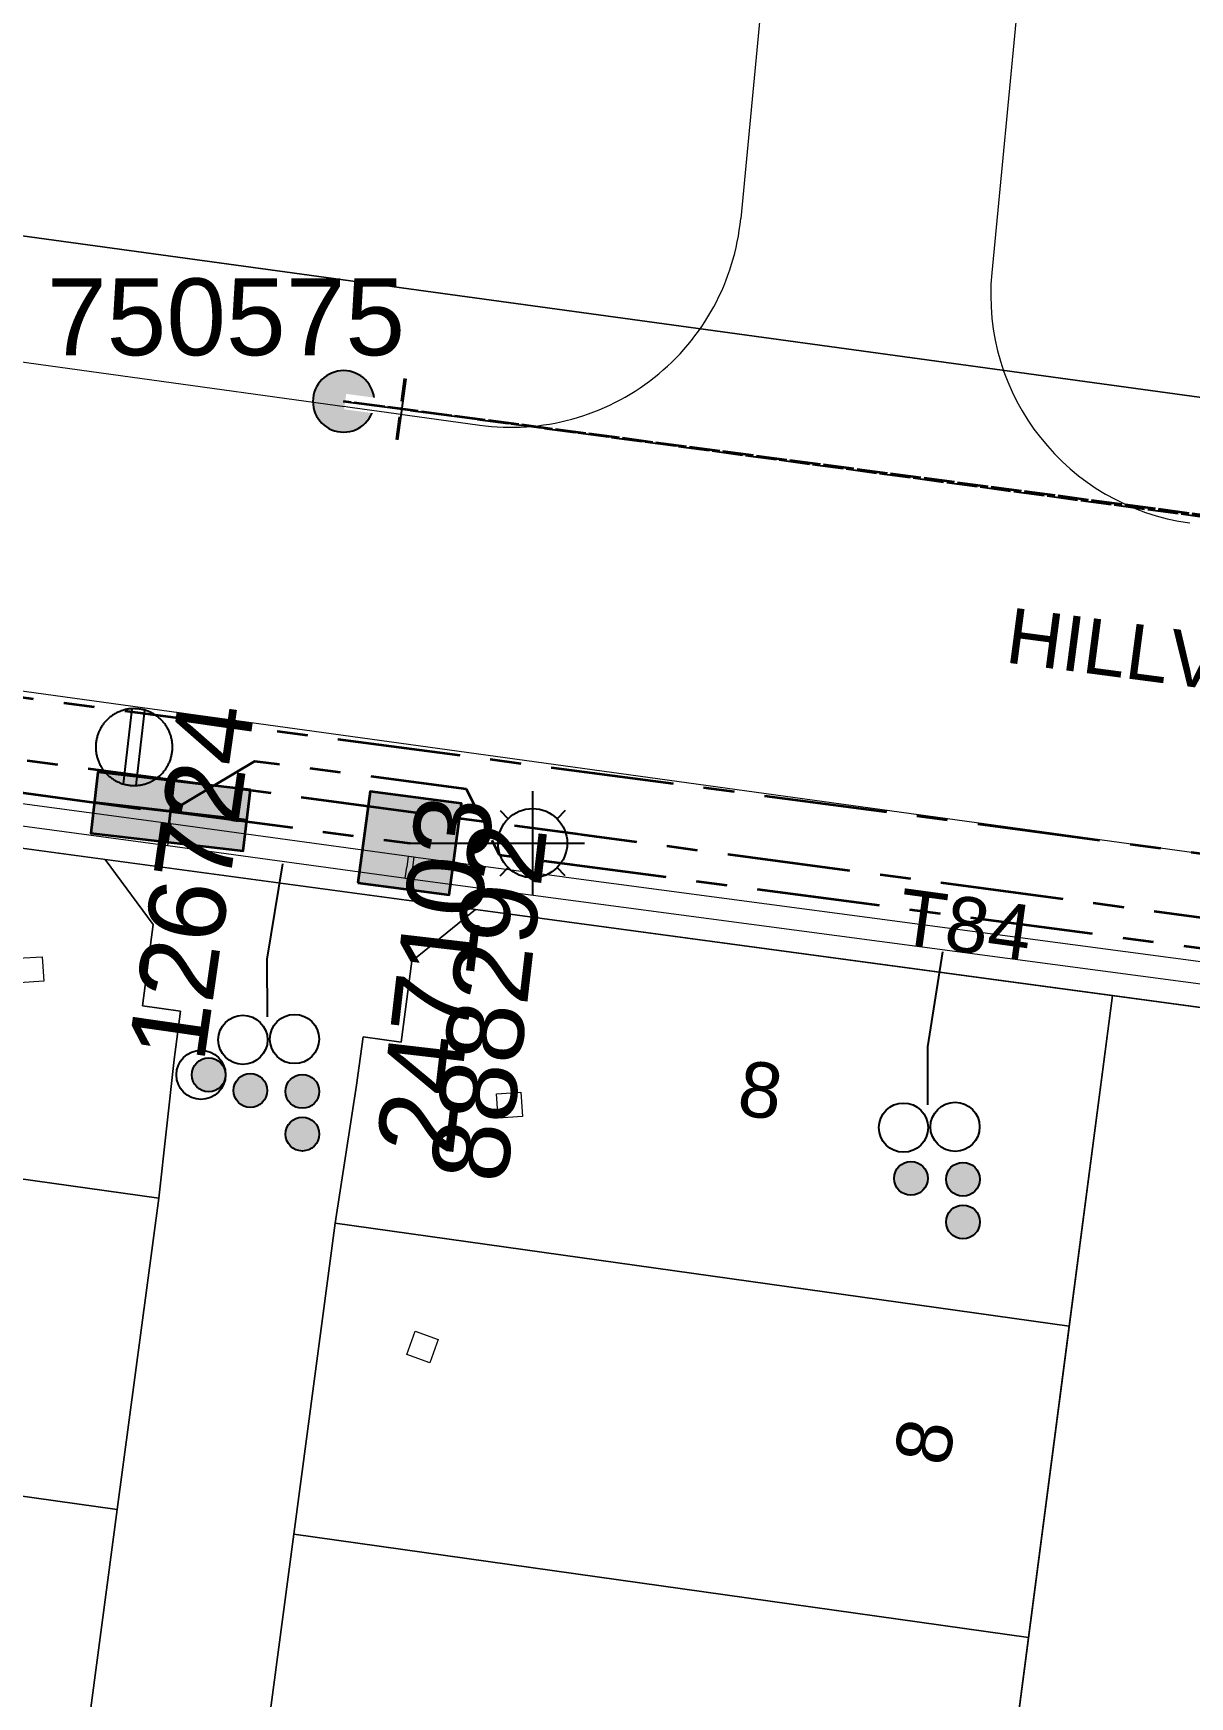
# Model space of a CAD drawing. Header units: metres. Extents: x 308278 to 310511, y 6271134 to 6272874.
# Drawn here: x 309061.9 to 309099.5, y 6271757.7 to 6271811.8 of the extents above; entities that cross this region are included whole.
import ezdxf
from ezdxf.enums import TextEntityAlignment as Align

# ---------------------------------------------------------------- set-up
doc = ezdxf.new("R2010")
doc.units = ezdxf.units.M
doc.set_wipeout_variables(frame=1)
for name, pattern in [('Cable Exist OH', [1, 1, 0]), ('Cable Exist UG', [7, 4, -1, 1, -1]), ('DOT', [6.35, 0, -6.35]), ('PHANTOMX2', [6.6, 3, -0.75, 0.2, -0.75, 0.2, -0.75, 0.2, -0.75])]:
    doc.linetypes.add(name, pattern=pattern)
doc.layers.get('0').update_dxf_attribs({"color": 6})
for name, color, linetype, lineweight in [('_User Miscellaneous1', 30, 'Continuous', 13), ('_User_HV_Exist', 1, 'Continuous', 35), ('_User_LV_Exist', 5, 'Continuous', 35), ('_User_SL_Exist', 4, 'Continuous', 35), ('Cadastre Land Parcels_SP_EXT', 118, 'Continuous', 15), ('Cadastre Roads_SP_EXT', 218, 'Continuous', 15), ('Mains_HV_EXT', 13, 'Continuous', 25), ('Mains_LV_EXT', 163, 'Continuous', 25), ('Mains_LV_SL_EXT', 135, 'Continuous', 25), ('Mains_SL_EXT', 131, 'Continuous', 25), ('Services_SP_EXT', 42, 'PHANTOMX2', 20)]:
    doc.layers.add(name, color=color, linetype=linetype, lineweight=lineweight)
doc.layers.add('Cadastre Roads_SP_NEW', color=214, linetype='Continuous', lineweight=15, transparency=0.8)
for name, color, linetype in [('Duct_SP_EXT', 30, 'Continuous'), ('Equip_LV_EXT', 7, 'Continuous'), ('Equip_SP_SL_EXT', 7, 'Continuous'), ('SupportsOH_SP_TR_HV_LV_SL_EXT', 7, 'Continuous'), ('SupportsUG_SP_LV_EXT', 7, 'Continuous'), ('SupportsUG_SP_LV_SL_EXT', 7, 'Continuous')]:
    doc.layers.add(name, color=color, linetype=linetype)
doc.styles.add('COLUMN_LABEL', font='arial.ttf', dxfattribs={"height": 2})
doc.styles.add('iecARIAL', font='arial.ttf', dxfattribs={"height": 2})
doc.styles.add('POLE_LABEL', font='arial.ttf', dxfattribs={"height": 2})
doc.styles.add('SL_LABEL', font='arial.ttf', dxfattribs={"height": 2})
doc.styles.get("Standard").update_dxf_attribs({"font": 'arial.ttf'})

# ---------------------------------------------------------------- blocks, each defined once
blk = doc.blocks.new('COLUMN_EXT')
blk.add_hatch(color=256).paths.add_polyline_path([(1.5, -1.5), (1.5, 1.5), (-1.5, 1.5), (-1.5, -1.5)])
blk.add_lwpolyline([(1.5, 1.5), (-1.5, 1.5), (-1.5, -1.5), (1.5, -1.5)], close=True)
at = {"flags": 1}
blk.add_attdef('Z', (-1.813, 2.351), '', height=0.2, rotation=180, dxfattribs=at)
at = {"flags": 9}
for tag, p in [('STREETNAME', (-1.813, 1.6)), ('SUBURB', (-1.813, 1.8)), ('NOTES', (-1.813, 2)), ('LOCATION', (-1.813, 1.4)), ('LEGEND', (-1.813, 1.2)), ('USAGE', (-1.813, 1)), ('COLUMN_TYPE', (-1.813, 0.4)), ('OWNED_BY', (-1.813, 0.6)), ('STATE', (-1.813, 0.8))]:
    blk.add_attdef(tag, text='', height=0.2, rotation=180, dxfattribs=at).set_placement(p, align=Align.MIDDLE_LEFT)
for tag, style, p in [('STRUCTURE_PLANT_NUMBER', 'POLE_LABEL', (-1.813, -0.031)), ('STREET_CODE', 'COLUMN_LABEL', (-1.813, 0.2))]:
    blk.add_attdef(tag, text='', height=0.2, rotation=180, dxfattribs=dict(at, style=style)).set_placement(p, align=Align.MIDDLE_LEFT)
at = {"style": 'COLUMN_LABEL', "width": 0.9, "flags": 8}
blk.add_attdef('ASSET_NUM', text='', height=2, rotation=270, dxfattribs=at).set_placement((2, -4), align=Align.MIDDLE_LEFT)
blk = doc.blocks.new('PILLAR_EXT')
blk.add_hatch(color=256).paths.add_polyline_path([(-2.5, 1), (-2.5, -1), (2.5, -1), (2.5, 1)])
for p, q in [((0, 1), (0, -1)), ((-2.5, 0), (2.5, 0))]:
    blk.add_line(p, q)
at = {"ltscale": 10}
blk.add_line((2.5, 0), (-2.5, 0), dxfattribs=at)
blk.add_lwpolyline([(-2.5, -1), (-1.25, -1), (1.25, -1), (2.5, -1), (2.5, 1), (-2.5, 1)], close=True)
at = {"width": 0.9, "flags": 8}
blk.add_attdef('ASSET_NUM', text='', height=2, rotation=90, dxfattribs=at).set_placement((-2, 4), align=Align.MIDDLE_LEFT)
for tag, p, flags in [('OWNED_BY', (0, -0.2), 9), ('STATE', (0, -0.4), 9), ('SUPPORT_TYPE', (0, -0.6), 9), ('USAGE', (0, -0.8), 9), ('LEGEND', (0, -1), 9), ('LOCATION', (0, -1.2), 9), ('STREETNAME', (0, -1.8), 9), ('NOTES', (0, -1.4), 9), ('PARENT', (0, -1.6), 9), ('SUBURB', (0, -2), 1)]:
    blk.add_attdef(tag, p, '', height=0.2, dxfattribs=dict(flags=flags))
blk = doc.blocks.new('DUCT_EXT')
blk.add_circle((0, 0.8), 0.8)
at = {"flags": 1}
blk.add_attdef('Z', (0, 0), '', height=0.2, dxfattribs=at)
at = {"flags": 9}
for tag, p in [('DUCT_CODE', (0, 0)), ('XSECT_TYPE', (0, -0.2)), ('STATE', (0, -0.6)), ('FB_REFERENCE', (0, -0.4)), ('NOTES', (0, -0.8))]:
    blk.add_attdef(tag, text='', height=0.2, dxfattribs=at).set_placement(p, align=Align.MIDDLE_LEFT)
blk = doc.blocks.new('*U479')
at = {"transparency": 33554687, "flags": 9}
for tag, p in [('LRATECODE', (-7.4, 0)), ('LOUTREACHVOCAB', (-7.2, 0)), ('LOUTREACH', (-7, 0)), ('LANTNUMBER', (-6.6, 0)), ('LNEW', (-6.4, 0)), ('LMASTVOCAB', (-6.2, 0)), ('LMAST', (-6, 0)), ('LLAMPVOCAB', (-5.8, 0)), ('LLAMP', (-5.6, 0)), ('LEXIST', (-5.4, 0)), ('LCHARGE3PERCENT', (-5.2, 0)), ('LCHARGE3', (-5, 0)), ('LCHARGE2PERCENT', (-4.8, 0)), ('LCHARGE2', (-4.6, 0)), ('LCHARGE1PERCENT', (-4.4, 0)), ('LCHARGE1', (-4.2, 0)), ('LCATEGORY', (-4, 0)), ('LBRACKETVOCAB', (-3.8, 0)), ('LBRACKET', (-3.6, 0)), ('LKINGHEIGHT', (-3.4, 0)), ('CREPLACE', (-3.2, 0)), ('CREMOVE', (-3, 0)), ('CNUMBER', (-2.8, 0)), ('CNEW', (-2.6, 0)), ('CEXIST', (-2.4, 0)), ('USAGE', (-2.2, 0)), ('STATE', (-2, 0)), ('OWNED_BY', (-1.8, 0)), ('ORIENTATION', (-1.6, 0)), ('OPERATING_VOLTAGE', (-1.4, 0)), ('NO_PHASES', (-1.2, 0)), ('LANTERN_TYPE', (-1, 0)), ('LANTERN_PURPOSE', (-0.8, 0)), ('CONTROL_TYPE', (-0.6, 0)), ('CONSTRUCTED_VOLTAGE', (-0.4, 0))]:
    blk.add_attdef(tag, text='', height=0.001, rotation=270, dxfattribs=at).set_placement(p, align=Align.MIDDLE_LEFT)
at = {"transparency": 33554687, "style": 'SL_LABEL', "flags": 9}
blk.add_attdef('STREET_CODE', text='', height=0.001, rotation=270, dxfattribs=at).set_placement((0.001, 0), align=Align.MIDDLE_LEFT)
at = {"transparency": 33554687, "flags": 1}
blk.add_attdef('Z', (0, 0), '', height=0.001, rotation=270, dxfattribs=at)
at = {"transparency": 33554687, "width": 0.9}
blk.add_attdef('LNUMBER', text='', height=1, dxfattribs=at).set_placement((7, -1), align=Align.MIDDLE_LEFT)
at = {"transparency": 33554687, "flags": 9}
for tag, p in [('LREMOVE', (0, -7.6)), ('LREPLACE', (0, -7.8)), ('LTYPE', (0, -8)), ('LTYPEVOCAB', (0, -8.2)), ('LEGEND', (0, -8.4)), ('SUBURB', (0, -8.6)), ('STREETNAME', (0, -8.8)), ('LOCATION', (0, -9)), ('NOTES', (0, -9.2)), ('MAINTAINED_BY', (0, -9.863))]:
    blk.add_attdef(tag, text='', height=0.001, dxfattribs=at).set_placement(p, align=Align.MIDDLE_LEFT)
blk.add_attdef('OPERATED_BY', (0, -9.607), '', height=0.001, dxfattribs=at)
at = {"linetype": 'DOT', "transparency": 33554687}
blk.add_wipeout([(5.688, 0), (5.061, -1.061), (4, -1.688), (2.939, -1.061), (2.313, 0), (2.939, 1.061), (4, 1.687), (5.061, 1.061)], dxfattribs=at)
at = {"transparency": 33554687}
for p, q in [((4, 1.687), (4, 0)), ((2.939, 1.061), (3.205, 0.795)), ((5.061, 1.061), (4.795, 0.795)), ((0, 0), (4, 0)), ((4, 0), (5.688, 0)), ((4, 0), (4, -1.688)), ((2.939, -1.061), (3.205, -0.795)), ((5.061, -1.061), (4.795, -0.795))]:
    blk.add_line(p, q, dxfattribs=at)
blk.add_circle((4, 0), 1.125, dxfattribs=at)
blk = doc.blocks.new('CCP_EXT')
at = {"flags": 9}
for tag, p in [('OWNED_BY', (0, -1)), ('USAGE', (0, -1.2)), ('LEGEND', (0, -1.4)), ('LIFE_SUPPORT', (0, -1.6)), ('STATE', (0, -1.8)), ('NOTES', (0, -2))]:
    blk.add_attdef(tag, text='', height=0.2, dxfattribs=at).set_placement(p, align=Align.MIDDLE_LEFT)
at = {"transparency": 33554687}
blk.add_wipeout([(0, 0.566), (0.566, 0), (0, -0.566), (-0.566, 0)], dxfattribs=at)
blk.add_lwpolyline([(-0.566, 0), (0, 0.566), (0.566, 0), (0, -0.566), (-0.566, 0)])
at = {"flags": 1}
blk.add_attdef('Z', (0, 0), '', height=0.2, dxfattribs=at)
at = {"flags": 9}
for tag, p in [('CCP_TYPE', (0, 0)), ('OPERATING_VOLTAGE', (0, -0.6)), ('CONSTRUCTED_VOLTAGE', (0, -0.2)), ('NO_PHASES', (0, -0.4)), ('ORIENTATION', (0, -0.8))]:
    blk.add_attdef(tag, text='', height=0.2, dxfattribs=at).set_placement(p, align=Align.MIDDLE_LEFT)
blk = doc.blocks.new('POLE_EXT')
blk.add_hatch(color=256).paths.add_polyline_path([(-1, 0, 1), (1, 0, 1)])
blk.add_lwpolyline([(-1, 0, 1), (1, 0, 1)], format="xyb", close=True)
at = {"flags": 8}
blk.add_attdef('pNumber', text='', height=2, dxfattribs=at).set_placement((2.5, 2.5), align=Align.MIDDLE_CENTER)
at = {"style": 'POLE_LABEL', "flags": 9}
for tag, p in [('STRUCTURE_PLANT_NUMBER', (1.355, 0.028)), ('STREET_CODE', (1.355, -0.2))]:
    blk.add_attdef(tag, text='', height=0.2, dxfattribs=at).set_placement(p, align=Align.MIDDLE_LEFT)
at = {"flags": 9}
for tag, p in [('OWNED_BY', (1.355, -0.4)), ('PARENT', (1.355, -0.6)), ('SPECIAL_USE', (1.355, -0.8)), ('STATE', (1.355, -1)), ('cLV', (1.355, -1.4)), ('hDepth', (1.355, -1.6)), ('USAGE', (1.355, -1.2)), ('cHV', (1.355, -2)), ('hDia', (1.355, -1.8)), ('LBRACKET', (1.355, -2.2)), ('LExisting', (1.355, -2.4)), ('LANTNUMBER', (1.355, -2.6)), ('LOther', (1.355, -2.8)), ('LRemove', (1.355, -3)), ('LEGEND', (1.355, -3.2)), ('cLinedev', (1.355, -3.4)), ('pExisting', (1.355, -3.8)), ('LOCATION', (1.355, -3.6)), ('pFooting', (1.355, -4.4)), ('PFNUMBER', (1.355, -4)), ('NEWPFNUMBER', (1.355, -4.2)), ('pNew', (1.355, -4.6)), ('pRelocate', (1.355, -5)), ('pRemove', (1.355, -5.2)), ('pReplace', (1.355, -5.4)), ('cspan', (1.355, -6)), ('pStay', (1.355, -5.6)), ('pType', (1.355, -5.8)), ('STREETNAME', (1.355, -6.2)), ('SUBURB', (1.355, -6.4)), ('OPERATED_BY', (1.355, -7.014)), ('NOTES', (1.355, -6.6)), ('MAINTAINED_BY', (1.355, -6.814))]:
    blk.add_attdef(tag, text='', height=0.2, dxfattribs=at).set_placement(p, align=Align.MIDDLE_LEFT)
at = {"flags": 1}
blk.add_attdef('Z', (1.355, -7.328), '', height=0.2, dxfattribs=at)
blk = doc.blocks.new('LV_UG_LINKS_CLOSED_EXT')
at = {"layer": 'Equip_LV_EXT'}
for tag, flags, p in [('ACTUAL_STATUS', 9, (3, -2)), ('CONSTRUCTED_VOLTAGE', 9, (3, -2.2)), ('OPERATING_VOLTAGE', 9, (3, -2.6)), ('ORIENTATION', 9, (3, -2.8)), ('NO_PHASES', 9, (3, -2.4)), ('STATE', 9, (3, -3)), ('SWITCH_TYPE', 9, (3, -3.2)), ('OWNED_BY', 9, (3, -3.8)), ('USAGE', 9, (3, -3.4)), ('NOTES', 9, (3, -3.6)), ('OPERATED_BY', 9, (3, -4)), ('MAINTAINED_BY', 9, (3, -4.2)), ('NUMBER_OF_PHASES', 9, (3, -4.4)), ('TYPE', 9, (3, -4.6)), ('Z', 1, (3, -4.8))]:
    blk.add_attdef(tag, text='', height=0.2, dxfattribs=dict(at, flags=flags)).set_placement(p, align=Align.MIDDLE_LEFT)
at = {"transparency": 33554687}
blk.add_wipeout([(4, 1.25), (3.969, 1.25), (3.939, 1.248), (3.908, 1.247), (3.877, 1.244), (3.847, 1.241), (3.817, 1.236), (3.786, 1.232), (3.756, 1.226), (3.726, 1.22), (3.696, 1.213), (3.667, 1.205), (3.637, 1.196), (3.608, 1.187), (3.579, 1.177), (3.55, 1.166), (3.522, 1.155), (3.493, 1.143), (3.466, 1.13), (3.438, 1.117), (3.411, 1.102), (3.384, 1.088), (3.357, 1.072), (3.331, 1.056), (3.306, 1.039), (3.28, 1.022), (3.255, 1.004), (3.231, 0.985), (3.207, 0.966), (3.184, 0.947), (3.161, 0.926), (3.138, 0.905), (3.116, 0.884), (3.095, 0.862), (3.074, 0.839), (3.053, 0.816), (3.034, 0.793), (3.015, 0.769), (2.996, 0.745), (2.978, 0.72), (2.961, 0.694), (2.944, 0.669), (2.928, 0.643), (2.912, 0.616), (2.898, 0.589), (2.883, 0.562), (2.87, 0.534), (2.857, 0.507), (2.845, 0.478), (2.834, 0.45), (2.823, 0.421), (2.813, 0.392), (2.804, 0.363), (2.795, 0.333), (2.787, 0.304), (2.78, 0.274), (2.774, 0.244), (2.768, 0.214), (2.764, 0.183), (2.759, 0.153), (2.756, 0.123), (2.753, 0.092), (2.752, 0.061), (2.75, 0.031), (2.75, 0), (2.75, -0.031), (2.752, -0.061), (2.753, -0.092), (2.756, -0.123), (2.759, -0.153), (2.764, -0.183), (2.768, -0.214), (2.774, -0.244), (2.78, -0.274), (2.787, -0.304), (2.795, -0.333), (2.804, -0.363), (2.813, -0.392), (2.823, -0.421), (2.834, -0.45), (2.845, -0.478), (2.857, -0.507), (2.87, -0.534), (2.883, -0.562), (2.898, -0.589), (2.912, -0.616), (2.928, -0.643), (2.944, -0.669), (2.961, -0.694), (2.978, -0.72), (2.996, -0.745), (3.015, -0.769), (3.034, -0.793), (3.053, -0.816), (3.074, -0.839), (3.095, -0.862), (3.116, -0.884), (3.138, -0.905), (3.161, -0.926), (3.184, -0.947), (3.207, -0.966), (3.231, -0.985), (3.255, -1.004), (3.28, -1.022), (3.306, -1.039), (3.331, -1.056), (3.357, -1.072), (3.384, -1.088), (3.411, -1.102), (3.438, -1.117), (3.466, -1.13), (3.493, -1.143), (3.522, -1.155), (3.55, -1.166), (3.579, -1.177), (3.608, -1.187), (3.637, -1.196), (3.667, -1.205), (3.696, -1.213), (3.726, -1.22), (3.756, -1.226), (3.786, -1.232), (3.817, -1.236), (3.847, -1.241), (3.877, -1.244), (3.908, -1.247), (3.939, -1.248), (3.969, -1.25), (4, -1.25), (4.031, -1.25), (4.061, -1.248), (4.092, -1.247), (4.123, -1.244), (4.153, -1.241), (4.183, -1.236), (4.214, -1.232), (4.244, -1.226), (4.274, -1.22), (4.304, -1.213), (4.333, -1.205), (4.363, -1.196), (4.392, -1.187), (4.421, -1.177), (4.45, -1.166), (4.478, -1.155), (4.507, -1.143), (4.534, -1.13), (4.562, -1.117), (4.589, -1.102), (4.616, -1.088), (4.643, -1.072), (4.669, -1.056), (4.694, -1.039), (4.72, -1.022), (4.745, -1.004), (4.769, -0.985), (4.793, -0.966), (4.816, -0.947), (4.839, -0.926), (4.862, -0.905), (4.884, -0.884), (4.905, -0.862), (4.926, -0.839), (4.947, -0.816), (4.966, -0.793), (4.985, -0.769), (5.004, -0.745), (5.022, -0.72), (5.039, -0.694), (5.056, -0.669), (5.072, -0.643), (5.088, -0.616), (5.102, -0.589), (5.117, -0.562), (5.13, -0.534), (5.143, -0.507), (5.155, -0.478), (5.166, -0.45), (5.177, -0.421), (5.187, -0.392), (5.196, -0.363), (5.205, -0.333), (5.213, -0.304), (5.22, -0.274), (5.226, -0.244), (5.232, -0.214), (5.236, -0.183), (5.241, -0.153), (5.244, -0.123), (5.247, -0.092), (5.248, -0.061), (5.25, -0.031), (5.25, 0), (5.25, 0.031), (5.248, 0.061), (5.247, 0.092), (5.244, 0.123), (5.241, 0.153), (5.236, 0.183), (5.232, 0.214), (5.226, 0.244), (5.22, 0.274), (5.213, 0.304), (5.205, 0.333), (5.196, 0.363), (5.187, 0.392), (5.177, 0.421), (5.166, 0.45), (5.155, 0.478), (5.143, 0.507), (5.13, 0.534), (5.117, 0.562), (5.102, 0.589), (5.088, 0.616), (5.072, 0.643), (5.056, 0.669), (5.039, 0.694), (5.022, 0.72), (5.004, 0.745), (4.985, 0.769), (4.966, 0.793), (4.947, 0.816), (4.926, 0.839), (4.905, 0.862), (4.884, 0.884), (4.862, 0.905), (4.839, 0.926), (4.816, 0.947), (4.793, 0.966), (4.769, 0.985), (4.745, 1.004), (4.72, 1.022), (4.694, 1.039), (4.669, 1.056), (4.643, 1.072), (4.616, 1.088), (4.589, 1.102), (4.562, 1.117), (4.534, 1.13), (4.507, 1.143), (4.478, 1.155), (4.45, 1.166), (4.421, 1.177), (4.392, 1.187), (4.363, 1.196), (4.333, 1.205), (4.304, 1.213), (4.274, 1.22), (4.244, 1.226), (4.214, 1.232), (4.183, 1.236), (4.153, 1.241), (4.123, 1.244), (4.092, 1.247), (4.061, 1.248), (4.031, 1.25)], dxfattribs=at).dxf.layer = 'Equip_LV_EXT'
at = {"layer": 'Equip_LV_EXT'}
for p, q in [((3.792, 1.232), (3.792, -1.232)), ((4.208, 1.232), (4.208, -1.232))]:
    blk.add_line(p, q, dxfattribs=at)
at = {"layer": 'Equip_LV_EXT', "flags": 128}
blk.add_lwpolyline([(4, 1.25), (3.969, 1.25), (3.939, 1.248), (3.908, 1.247), (3.877, 1.244), (3.847, 1.241), (3.817, 1.236), (3.786, 1.232), (3.756, 1.226), (3.726, 1.22), (3.696, 1.213), (3.667, 1.205), (3.637, 1.196), (3.608, 1.187), (3.579, 1.177), (3.55, 1.166), (3.522, 1.155), (3.493, 1.143), (3.466, 1.13), (3.438, 1.117), (3.411, 1.102), (3.384, 1.088), (3.357, 1.072), (3.331, 1.056), (3.306, 1.039), (3.28, 1.022), (3.255, 1.004), (3.231, 0.985), (3.207, 0.966), (3.184, 0.947), (3.161, 0.926), (3.138, 0.905), (3.116, 0.884), (3.095, 0.862), (3.074, 0.839), (3.053, 0.816), (3.034, 0.793), (3.015, 0.769), (2.996, 0.745), (2.978, 0.72), (2.961, 0.694), (2.944, 0.669), (2.928, 0.643), (2.912, 0.616), (2.898, 0.589), (2.883, 0.562), (2.87, 0.534), (2.857, 0.507), (2.845, 0.478), (2.834, 0.45), (2.823, 0.421), (2.813, 0.392), (2.804, 0.363), (2.795, 0.333), (2.787, 0.304), (2.78, 0.274), (2.774, 0.244), (2.768, 0.214), (2.764, 0.183), (2.759, 0.153), (2.756, 0.123), (2.753, 0.092), (2.752, 0.061), (2.75, 0.031), (2.75, 0), (2.75, -0.031), (2.752, -0.061), (2.753, -0.092), (2.756, -0.123), (2.759, -0.153), (2.764, -0.183), (2.768, -0.214), (2.774, -0.244), (2.78, -0.274), (2.787, -0.304), (2.795, -0.333), (2.804, -0.363), (2.813, -0.392), (2.823, -0.421), (2.834, -0.45), (2.845, -0.478), (2.857, -0.507), (2.87, -0.534), (2.883, -0.562), (2.898, -0.589), (2.912, -0.616), (2.928, -0.643), (2.944, -0.669), (2.961, -0.694), (2.978, -0.72), (2.996, -0.745), (3.015, -0.769), (3.034, -0.793), (3.053, -0.816), (3.074, -0.839), (3.095, -0.862), (3.116, -0.884), (3.138, -0.905), (3.161, -0.926), (3.184, -0.947), (3.207, -0.966), (3.231, -0.985), (3.255, -1.004), (3.28, -1.022), (3.306, -1.039), (3.331, -1.056), (3.357, -1.072), (3.384, -1.088), (3.411, -1.102), (3.438, -1.117), (3.466, -1.13), (3.493, -1.143), (3.522, -1.155), (3.55, -1.166), (3.579, -1.177), (3.608, -1.187), (3.637, -1.196), (3.667, -1.205), (3.696, -1.213), (3.726, -1.22), (3.756, -1.226), (3.786, -1.232), (3.817, -1.236), (3.847, -1.241), (3.877, -1.244), (3.908, -1.247), (3.939, -1.248), (3.969, -1.25), (4, -1.25), (4.031, -1.25), (4.061, -1.248), (4.092, -1.247), (4.123, -1.244), (4.153, -1.241), (4.183, -1.236), (4.214, -1.232), (4.244, -1.226), (4.274, -1.22), (4.304, -1.213), (4.333, -1.205), (4.363, -1.196), (4.392, -1.187), (4.421, -1.177), (4.45, -1.166), (4.478, -1.155), (4.507, -1.143), (4.534, -1.13), (4.562, -1.117), (4.589, -1.102), (4.616, -1.088), (4.643, -1.072), (4.669, -1.056), (4.694, -1.039), (4.72, -1.022), (4.745, -1.004), (4.769, -0.985), (4.793, -0.966), (4.816, -0.947), (4.839, -0.926), (4.862, -0.905), (4.884, -0.884), (4.905, -0.862), (4.926, -0.839), (4.947, -0.816), (4.966, -0.793), (4.985, -0.769), (5.004, -0.745), (5.022, -0.72), (5.039, -0.694), (5.056, -0.669), (5.072, -0.643), (5.088, -0.616), (5.102, -0.589), (5.117, -0.562), (5.13, -0.534), (5.143, -0.507), (5.155, -0.478), (5.166, -0.45), (5.177, -0.421), (5.187, -0.392), (5.196, -0.363), (5.205, -0.333), (5.213, -0.304), (5.22, -0.274), (5.226, -0.244), (5.232, -0.214), (5.236, -0.183), (5.241, -0.153), (5.244, -0.123), (5.247, -0.092), (5.248, -0.061), (5.25, -0.031), (5.25, 0), (5.25, 0.031), (5.248, 0.061), (5.247, 0.092), (5.244, 0.123), (5.241, 0.153), (5.236, 0.183), (5.232, 0.214), (5.226, 0.244), (5.22, 0.274), (5.213, 0.304), (5.205, 0.333), (5.196, 0.363), (5.187, 0.392), (5.177, 0.421), (5.166, 0.45), (5.155, 0.478), (5.143, 0.507), (5.13, 0.534), (5.117, 0.562), (5.102, 0.589), (5.088, 0.616), (5.072, 0.643), (5.056, 0.669), (5.039, 0.694), (5.022, 0.72), (5.004, 0.745), (4.985, 0.769), (4.966, 0.793), (4.947, 0.816), (4.926, 0.839), (4.905, 0.862), (4.884, 0.884), (4.862, 0.905), (4.839, 0.926), (4.816, 0.947), (4.793, 0.966), (4.769, 0.985), (4.745, 1.004), (4.72, 1.022), (4.694, 1.039), (4.669, 1.056), (4.643, 1.072), (4.616, 1.088), (4.589, 1.102), (4.562, 1.117), (4.534, 1.13), (4.507, 1.143), (4.478, 1.155), (4.45, 1.166), (4.421, 1.177), (4.392, 1.187), (4.363, 1.196), (4.333, 1.205), (4.304, 1.213), (4.274, 1.22), (4.244, 1.226), (4.214, 1.232), (4.183, 1.236), (4.153, 1.241), (4.123, 1.244), (4.092, 1.247), (4.061, 1.248), (4.031, 1.25)], close=True, dxfattribs=at)
blk = doc.blocks.new('End Shackle_EXT')
at = {"flags": 9}
for tag, p in [('ORIENTATION', (0, -0.8)), ('OWNED_BY', (0, -1)), ('STATE', (0, -1.2)), ('USAGE', (0, -1.4)), ('NOTES', (0, -1.6))]:
    blk.add_attdef(tag, text='', height=0.2, dxfattribs=at).set_placement(p, align=Align.MIDDLE_LEFT)
at = {"transparency": 33554687}
blk.add_wipeout([(0, 0.253), (1.815, 0.253), (1.815, -0.253), (0, -0.253)], dxfattribs=at)
blk.add_line((1.815, -1), (1.815, 1))
at = {"flags": 1}
blk.add_attdef('Z', (0, 0), '', height=0.2, dxfattribs=at)
at = {"flags": 9}
for tag, p in [('CONNECTOR_TYPE', (0, 0)), ('OPERATING_VOLTAGE', (0, -0.6)), ('CONSTRUCTED_VOLTAGE', (0, -0.2)), ('NO_PHASES', (0, -0.4))]:
    blk.add_attdef(tag, text='', height=0.2, dxfattribs=at).set_placement(p, align=Align.MIDDLE_LEFT)
blk = doc.blocks.new('CABLE_LARGE_EXT')
h = blk.add_hatch(color=256)
edge = h.paths.add_edge_path()
edge.add_arc((0, 0.55), 0.55, 0, 360)
blk.add_circle((0, 0.55), 0.55)
at = {"flags": 1}
blk.add_attdef('Z', (0, 0), '', height=0.2, dxfattribs=at)
at = {"flags": 9}
for tag, p in [('COND_CODE', (0, 0)), ('XSECT_SIZE', (0, -0.6)), ('STATE', (0, -0.4)), ('FB_REFERENCE', (0, -0.2)), ('NOTES', (0, -0.8))]:
    blk.add_attdef(tag, text='', height=0.2, dxfattribs=at).set_placement(p, align=Align.MIDDLE_LEFT)

msp = doc.modelspace()

# ---------------------------------------------------------------- linework, layer by layer
at = {"layer": '_User Miscellaneous1'}
for p in [(309066.373, 6271786.067), (309066.372, 6271786.067), (309066.275, 6271785.354), (309066.276, 6271785.354)]:
    msp.add_line(p, (309066.324, 6271785.711), dxfattribs=at)
at = {"layer": 'Cadastre Land Parcels_SP_EXT', "linetype": 'Continuous'}
for points in [[(309122.099, 6271940.391), (309102.142, 6271966.8), (309077.032, 6271947.924), (309059.588, 6271925.474), (309054.983, 6271877.794), (309018.499, 6271881.315), (309011.806, 6271811.997), (309022.595, 6271810.518), (309184.649, 6271788.315), (309209.035, 6271798.08), (309218.119, 6271813.033), (309122.099, 6271940.391)], [(309066.477, 6271778.397), (309066.686, 6271779.964), (309065.447, 6271780.138), (309065.799, 6271782.782), (309064.231, 6271784.904), (309043.49, 6271787.707), (309042.068, 6271777.237), (309065.977, 6271773.879), (309066.477, 6271778.397)], [(309074.214, 6271781.597), (309076.288, 6271783.273), (309064.231, 6271784.904), (309065.799, 6271782.782), (309065.447, 6271780.138), (309066.686, 6271779.964), (309066.477, 6271778.397), (309065.977, 6271773.879), (309064.631, 6271763.757), (309063.284, 6271753.634), (309061.929, 6271743.456), (309060.017, 6271736.66), (309059.247, 6271730.81), (309076.005, 6271737.215), (309067.894, 6271744.321), (309069.026, 6271752.826), (309070.372, 6271762.949), (309071.719, 6271773.073), (309072.416, 6271777.563), (309072.626, 6271779.13), (309073.863, 6271778.957), (309074.214, 6271781.597)], [(309097.013, 6271780.472), (309076.288, 6271783.273), (309074.214, 6271781.597), (309073.863, 6271778.957), (309072.626, 6271779.13), (309072.416, 6271777.563), (309071.719, 6271773.073), (309095.608, 6271769.718), (309097.013, 6271780.472)], [(309105.821, 6271748.613), (309109.891, 6271778.73), (309097.013, 6271780.472), (309092.168, 6271743.394), (309105.821, 6271748.613)], [(309065.977, 6271773.879), (309042.068, 6271777.237), (309041.781, 6271775.122), (309040.693, 6271767.12), (309064.631, 6271763.757), (309065.977, 6271773.879)], [(309095.608, 6271769.718), (309071.719, 6271773.073), (309070.372, 6271762.949), (309094.285, 6271759.59), (309095.608, 6271769.718)], [(309064.631, 6271763.757), (309040.693, 6271767.12), (309040.144, 6271763.084), (309039.318, 6271757.002), (309063.284, 6271753.634), (309064.631, 6271763.757)], [(309094.285, 6271759.59), (309070.372, 6271762.949), (309069.026, 6271752.826), (309092.961, 6271749.464), (309094.285, 6271759.59)]]:
    msp.add_lwpolyline(points, close=True, dxfattribs=at)
at = {"layer": 'Cadastre Roads_SP_NEW'}
for p, q in [((309092.453, 6271884.67), (309084.916, 6271805.748)), ((309100.715, 6271883.881), (309093.086, 6271803.988))]:
    msp.add_line(p, q, dxfattribs=at)
for centre, start, end in [((309077.45, 6271806.461), 262.1462, 354.5449), ((309100.552, 6271803.275), 174.5449, 262.1462)]:
    msp.add_arc(centre, 7.5, start, end, dxfattribs=at)
at = {"layer": 'Duct_SP_EXT'}
for points in [[(309069.514, 6271779.779), (309069.512, 6271781.661), (309070.014, 6271784.754)], [(309091.009, 6271776.922), (309091.003, 6271778.805), (309091.498, 6271781.901)]]:
    msp.add_lwpolyline(points, dxfattribs=at)

# ---------------------------------------------------------------- block references
for name, p, rotation in [('DUCT_EXT', (309069.518, 6271779.035), 90.08043177349576), ('DUCT_EXT', (309071.196, 6271779.061), 90.08043177349576), ('DUCT_EXT', (309068.154, 6271777.896), 90.0000000000002), ('CABLE_LARGE_EXT', (309068.154, 6271777.896), 90.0000000000002), ('CABLE_LARGE_EXT', (309069.51, 6271777.385), 90.08043177349576), ('CABLE_LARGE_EXT', (309071.201, 6271777.356), 90.08043177349576), ('DUCT_EXT', (309091.014, 6271776.178), 90.08043177349576), ('DUCT_EXT', (309092.691, 6271776.204), 90.08043177349576), ('CABLE_LARGE_EXT', (309071.203, 6271775.968), 90.08043177349576), ('CABLE_LARGE_EXT', (309091.005, 6271774.528), 90.08043177349576), ('CABLE_LARGE_EXT', (309092.697, 6271774.498), 90.08043177349576), ('CABLE_LARGE_EXT', (309092.699, 6271773.11), 90.08043177349576)]:
    msp.add_blockref(name, p, dxfattribs=dict(at, rotation=rotation))
at = {"layer": 'SupportsOH_SP_TR_HV_LV_SL_EXT'}
ref = msp.add_blockref('POLE_EXT', (309071.994, 6271799.801), dxfattribs=at)
ref.add_attrib('ASSET_NUM', '750575', dxfattribs={"layer": '0', "height": 2.5, "style": 'POLE_LABEL'}).set_placement((309073.994, 6271800.551), align=Align.BOTTOM_RIGHT)
at = {"layer": 'SupportsUG_SP_LV_EXT'}
ref = msp.add_blockref('PILLAR_EXT', (309066.363, 6271786.462), dxfattribs=dict(at, rotation=173.3856689746393))
ref.add_attrib('ASSET_NUM', '126724', dxfattribs={"layer": '0', "height": 2.5, "rotation": 81.8298, "style": 'iecARIAL'}).set_placement((309067.863, 6271789.962), align=Align.MIDDLE_RIGHT)
at = {"layer": 'SupportsUG_SP_LV_SL_EXT'}
ref = msp.add_blockref('COLUMN_EXT', (309074.145, 6271785.43), dxfattribs=dict(at, rotation=172.4145428178793))
ref.add_attrib('ASSET_NUM', '888292', dxfattribs={"layer": '0', "height": 2.5, "rotation": 83.3871, "style": 'COLUMN_LABEL'}).set_placement((309076.145, 6271786.18), align=Align.TOP_RIGHT)

# ---------------------------------------------------------------- texts
at = {"layer": 'Cadastre Land Parcels_SP_EXT'}
for rotation, p in [(352.5901, (309084.752, 6271776.6)), (79.7647, (309091.657, 6271765.116))]:
    msp.add_text('8', height=1.8, rotation=rotation, dxfattribs=at).set_placement(p)
at = {"layer": 'Cadastre Roads_SP_EXT'}
msp.add_text('HILLVIEW RD', height=1.8, rotation=352.5041, dxfattribs=at).set_placement((309093.479, 6271791.316))
at = {"layer": 'Mains_LV_EXT'}
msp.add_text('T84', height=1.8, rotation=352.1946, dxfattribs=at).set_placement((309089.958, 6271782.187))

# ---------------------------------------------------------------- next in the draw order: block references
at = {"layer": 'Equip_SP_SL_EXT'}
ref = msp.add_blockref('*U479', (309074.145, 6271785.43), dxfattribs=at)
ref.add_attrib('ASSET_NUM', '247103', dxfattribs={"layer": '0', "height": 2.5, "rotation": 83.3871, "style": 'iecARIAL'}).set_placement((309075.645, 6271786.93), align=Align.MIDDLE_RIGHT)
at = {"layer": 'Services_SP_EXT'}
for p, rotation in [((309061.816, 6271781.312), 48.56151697530871), ((309074.56, 6271769.043), 115.2017818306954)]:
    msp.add_blockref('CCP_EXT', p, dxfattribs=dict(at, rotation=rotation))

# ---------------------------------------------------------------- next in the draw order: linework, layer by layer
at = {"layer": '_User Miscellaneous1'}
for p, q in [((309066.373, 6271786.067), (309074.285, 6271784.983)), ((309066.275, 6271785.354), (309074.187, 6271784.269)), ((309074.096, 6271785.009), (309074.048, 6271784.652)), ((309074.096, 6271785.009), (309110.19, 6271780.217)), ((309074.285, 6271784.983), (309074.236, 6271784.626)), ((309074.001, 6271784.295), (309074.048, 6271784.652)), ((309074.187, 6271784.269), (309074.236, 6271784.626)), ((309074.001, 6271784.295), (309110.095, 6271779.503))]:
    msp.add_line(p, q, dxfattribs=at)
at = {"layer": '_User_SL_Exist', "linetype": 'Cable Exist UG', "flags": 128}
msp.add_lwpolyline([(309066.363, 6271786.462), (309074.145, 6271785.43)], dxfattribs=at)
at = {"layer": 'Mains_LV_SL_EXT', "linetype": 'Cable Exist UG'}
msp.add_lwpolyline([(309066.363, 6271786.462), (309074.145, 6271785.43)], dxfattribs=at)

# ---------------------------------------------------------------- next in the draw order: block references
at = {"layer": 'Services_SP_EXT', "rotation": 139.1009483672674}
msp.add_blockref('CCP_EXT', (309077.393, 6271776.908), dxfattribs=at)

# ---------------------------------------------------------------- next in the draw order: linework, layer by layer
at = {"layer": 'Cadastre Roads_SP_EXT', "linetype": 'Continuous'}
msp.add_lwpolyline([(309161.503, 6271780.076), (309184.649, 6271788.315), (309022.595, 6271810.518), (309020.845, 6271790.768), (309144.555, 6271774.044), (309161.503, 6271780.076)], close=True, dxfattribs=at)

# ---------------------------------------------------------------- next in the draw order: block references
at = {"layer": '_User_SL_Exist'}
ref = msp.add_blockref('COLUMN_EXT', (309074.145, 6271785.43), dxfattribs=dict(at, rotation=172.4145428178793))
ref.add_attrib('ASSET_NUM', '888292', dxfattribs={"layer": '0', "height": 2.5, "rotation": 83.3871, "style": 'COLUMN_LABEL'}).set_placement((309076.145, 6271786.18), align=Align.TOP_RIGHT)

# ---------------------------------------------------------------- next in the draw order: block references
at = {"layer": 'Equip_LV_EXT', "rotation": 173.3856689746393}
msp.add_blockref('LV_UG_LINKS_CLOSED_EXT', (309069.151, 6271788.095), dxfattribs=at)
at = {"layer": 'Mains_LV_EXT', "rotation": 352.460276538918}
msp.add_blockref('End Shackle_EXT', (309072.044, 6271799.794), dxfattribs=at)

# ---------------------------------------------------------------- next in the draw order: linework, layer by layer
at = {"layer": '_User Miscellaneous1'}
for p, q in [((309042.578, 6271789.258), (309066.372, 6271786.067)), ((309042.482, 6271788.544), (309066.276, 6271785.354))]:
    msp.add_line(p, q, dxfattribs=at)
at = {"layer": '_User_HV_Exist', "linetype": 'Cable Exist UG'}
for points in [[(309044.054, 6271792.496), (309131.893, 6271780.849), (309131.893, 6271780.849), (309135.475, 6271791.416)], [(309040.426, 6271780.836), (309041.594, 6271782.302), (309042.864, 6271790.64), (309042.864, 6271790.64), (309146.095, 6271776.842), (309188.693, 6271729.406), (309278.521, 6271629.356)]]:
    msp.add_lwpolyline(points, dxfattribs=at)
at = {"layer": '_User_LV_Exist', "linetype": 'Cable Exist UG', "flags": 128}
for points in [[(309040.399, 6271780.931), (309042.674, 6271782.085), (309043.636, 6271789.522), (309043.636, 6271789.522), (309066.31, 6271786.424)], [(309066.363, 6271786.462), (309069.104, 6271788.101), (309069.104, 6271788.101), (309075.986, 6271787.196), (309077.061, 6271785.051), (309110.465, 6271780.613)]]:
    msp.add_lwpolyline(points, dxfattribs=at)
at = {"layer": 'Cadastre Roads_SP_NEW'}
msp.add_line((309021.933, 6271795.848), (309142.498, 6271779.217), dxfattribs=at)
at = {"layer": 'Mains_HV_EXT', "linetype": 'Cable Exist UG'}
for points in [[(309044.054, 6271792.496), (309131.893, 6271780.849), (309131.893, 6271780.849), (309135.475, 6271791.416)], [(309040.426, 6271780.836), (309041.594, 6271782.302), (309042.864, 6271790.64), (309042.864, 6271790.64), (309146.095, 6271776.842), (309188.693, 6271729.406), (309278.521, 6271629.356)]]:
    msp.add_lwpolyline(points, dxfattribs=at)

# ---------------------------------------------------------------- next in the draw order: block references
at = {"layer": '_User_LV_Exist'}
ref = msp.add_blockref('PILLAR_EXT', (309066.363, 6271786.462), dxfattribs=dict(at, rotation=173.3856689746393))
ref.add_attrib('ASSET_NUM', '126724', dxfattribs={"layer": '0', "height": 2.5, "rotation": 81.8298, "style": 'iecARIAL'}).set_placement((309067.863, 6271789.962), align=Align.MIDDLE_RIGHT)
at = {"layer": 'Mains_SL_EXT', "rotation": 352.3499369443387}
msp.add_blockref('End Shackle_EXT', (309072.093, 6271799.788), dxfattribs=at)

# ---------------------------------------------------------------- next in the draw order: linework, layer by layer
at = {"layer": '_User_LV_Exist', "linetype": 'Cable Exist OH', "flags": 128}
msp.add_lwpolyline([(309135.492, 6271791.396), (309071.994, 6271799.801)], dxfattribs=at)
at = {"layer": 'Cadastre Roads_SP_NEW'}
msp.add_line((309022.389, 6271806.486), (309076.425, 6271799.032), dxfattribs=at)
at = {"layer": 'Mains_SL_EXT', "linetype": 'Cable Exist OH'}
msp.add_lwpolyline([(309071.994, 6271799.801), (309135.519, 6271791.268)], dxfattribs=at)

doc.saveas('drawing.dxf')
